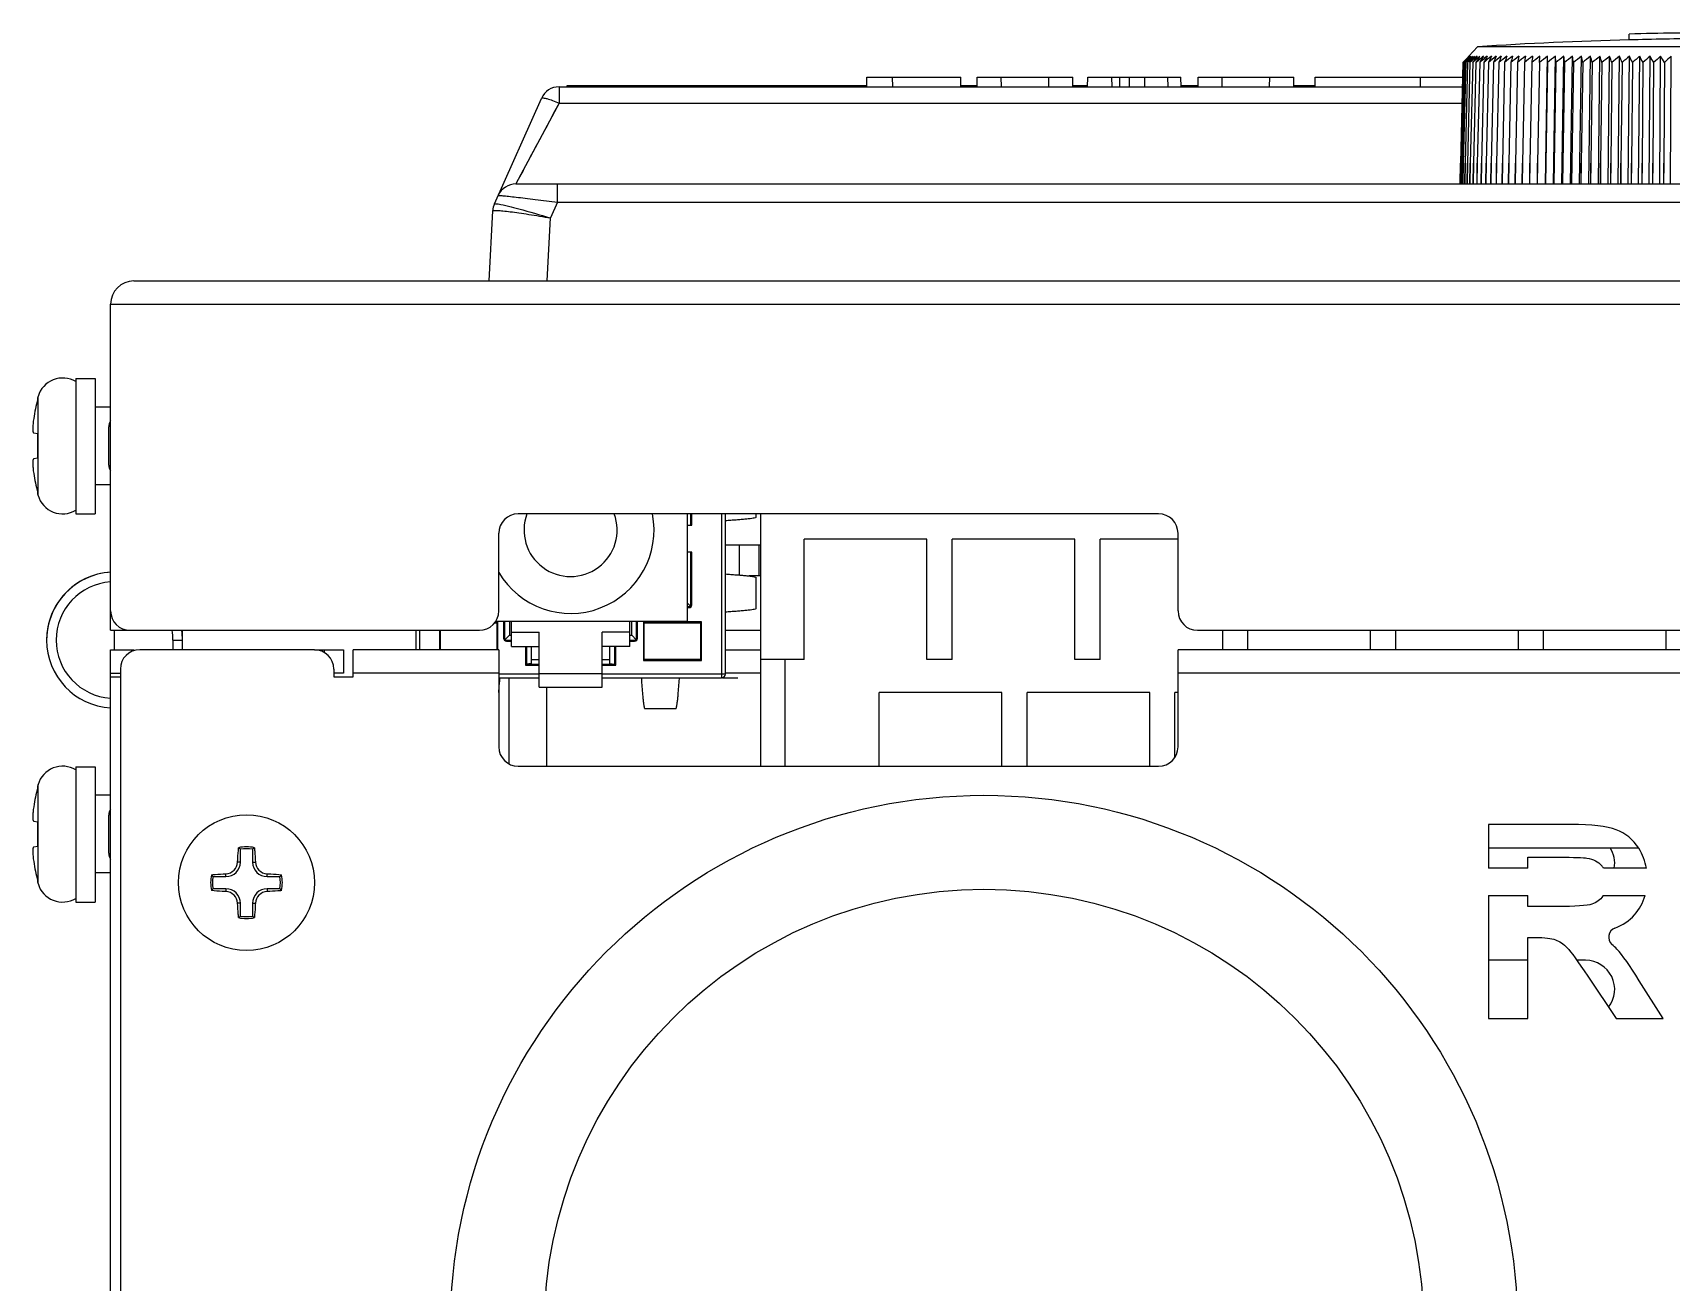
# Model space of a CAD drawing. Extents: x -425 to 6552, y -3049 to 3105.
# Drawn here: x 604.2 to 650.4, y -1782.15 to -1746.93 of the extents above; entities that cross this region are included whole.
import ezdxf

# ---------------------------------------------------------------- set-up
doc = ezdxf.new("R2010")
doc.units = 0
doc.layers.get('0').update_dxf_attribs({"linetype": 'CONTINUOUS'})

msp = doc.modelspace()

# ---------------------------------------------------------------- linework, layer by layer
at = {"color": 7, "linetype": 'CONTINUOUS'}
for p, q in [((649.214, -1747.132), (649.214, -1746.968)), ((644.938, -1747.326), (644.693, -1747.588)), ((659.236, -1747.326), (644.938, -1747.326)), ((644.525, -1747.769), (644.453, -1750.611)), ((644.538, -1747.769), (644.466, -1750.611)), ((644.565, -1747.769), (644.493, -1750.611)), ((644.563, -1747.729), (644.525, -1747.769)), ((644.604, -1747.769), (644.533, -1750.611)), ((644.578, -1747.729), (644.538, -1747.769)), ((644.612, -1747.723), (644.565, -1747.769)), ((644.657, -1747.769), (644.586, -1750.611)), ((644.598, -1747.729), (644.603, -1747.723)), ((644.647, -1747.729), (644.604, -1747.769)), ((644.723, -1747.769), (644.653, -1750.611)), ((644.701, -1747.729), (644.657, -1747.769)), ((644.661, -1747.63), (644.696, -1747.591)), ((644.672, -1747.749), (644.688, -1747.729)), ((644.696, -1747.591), (644.677, -1747.611)), ((644.716, -1747.591), (644.696, -1747.611)), ((644.699, -1747.611), (644.716, -1747.591)), ((644.768, -1747.729), (644.723, -1747.769)), ((644.723, -1747.769), (644.752, -1747.729)), ((644.802, -1747.769), (644.732, -1750.611)), ((644.853, -1747.724), (644.802, -1747.769)), ((644.802, -1747.769), (644.83, -1747.727)), ((644.802, -1747.769), (644.83, -1747.727)), ((644.893, -1747.769), (644.825, -1750.611)), ((644.953, -1747.718), (644.893, -1747.769)), ((644.953, -1747.718), (644.893, -1747.769)), ((644.997, -1747.769), (644.93, -1750.611)), ((644.981, -1747.63), (645.005, -1747.591)), ((645.114, -1747.769), (645.048, -1750.611)), ((645.243, -1747.769), (645.178, -1750.611)), ((645.384, -1747.769), (645.32, -1750.611)), ((645.536, -1747.769), (645.474, -1750.611)), ((645.701, -1747.769), (645.64, -1750.611)), ((645.876, -1747.769), (645.817, -1750.611)), ((646.062, -1747.769), (646.005, -1750.611)), ((646.259, -1747.769), (646.203, -1750.611)), ((646.466, -1747.769), (646.412, -1750.611)), ((646.683, -1747.769), (646.631, -1750.611)), ((646.683, -1747.769), (646.694, -1747.591)), ((646.849, -1751.191), (646.911, -1747.591)), ((646.909, -1747.769), (646.86, -1750.611)), ((646.909, -1747.769), (646.911, -1747.591)), ((647.077, -1751.191), (647.137, -1747.591)), ((647.145, -1747.769), (647.097, -1750.611)), ((647.145, -1747.769), (647.137, -1747.591)), ((647.315, -1751.191), (647.372, -1747.591)), ((647.389, -1747.769), (647.344, -1750.611)), ((647.56, -1751.191), (647.614, -1747.591)), ((647.641, -1747.769), (647.599, -1750.611)), ((647.814, -1751.191), (647.865, -1747.591)), ((647.901, -1747.769), (647.861, -1750.611)), ((648.075, -1751.191), (648.123, -1747.591)), ((648.169, -1747.769), (648.131, -1750.611)), ((648.344, -1751.191), (648.388, -1747.591)), ((648.443, -1747.769), (648.408, -1750.611)), ((648.618, -1751.191), (648.66, -1747.591)), ((648.724, -1747.769), (648.692, -1750.611)), ((648.899, -1751.191), (648.937, -1747.591)), ((649.01, -1747.769), (648.981, -1750.611)), ((649.186, -1751.191), (649.22, -1747.591)), ((649.302, -1747.769), (649.276, -1750.611)), ((649.477, -1751.191), (649.508, -1747.591)), ((649.599, -1747.769), (649.576, -1750.611)), ((649.773, -1751.191), (649.801, -1747.591)), ((649.901, -1747.769), (649.88, -1750.611)), ((650.074, -1751.191), (650.098, -1747.591)), ((650.206, -1747.769), (650.188, -1750.611)), ((650.377, -1751.191), (650.398, -1747.591)), ((619.043, -1748.455), (619.043, -1748.911)), ((619.043, -1748.455), (644.507, -1748.455)), ((619.257, -1748.428), (619.257, -1748.455)), ((627.714, -1748.428), (619.257, -1748.428)), ((627.714, -1748.455), (627.719, -1748.182)), ((627.719, -1748.182), (630.365, -1748.182)), ((628.448, -1748.455), (628.443, -1748.182)), ((630.37, -1748.455), (630.365, -1748.182)), ((630.828, -1748.428), (630.37, -1748.428)), ((630.828, -1748.455), (630.832, -1748.182)), ((630.832, -1748.182), (633.525, -1748.182)), ((631.511, -1748.455), (631.507, -1748.182)), ((632.846, -1748.455), (632.851, -1748.182)), ((633.53, -1748.455), (633.525, -1748.182)), ((633.942, -1748.428), (633.53, -1748.428)), ((633.942, -1748.455), (633.947, -1748.182)), ((633.947, -1748.182), (636.572, -1748.182)), ((634.633, -1748.455), (634.628, -1748.182)), ((634.851, -1748.455), (634.851, -1748.182)), ((635.121, -1748.455), (635.122, -1748.182)), ((635.552, -1748.455), (635.556, -1748.182)), ((636.213, -1748.455), (636.207, -1748.182)), ((636.577, -1748.455), (636.572, -1748.182)), ((637.056, -1748.428), (636.577, -1748.428)), ((637.056, -1748.455), (637.061, -1748.182)), ((637.061, -1748.182), (639.754, -1748.182)), ((637.74, -1748.455), (637.735, -1748.182)), ((639.075, -1748.455), (639.08, -1748.182)), ((639.759, -1748.455), (639.754, -1748.182)), ((640.355, -1748.428), (639.759, -1748.428)), ((640.355, -1748.455), (640.36, -1748.182)), ((640.36, -1748.182), (644.514, -1748.182)), ((643.331, -1748.455), (643.327, -1748.182)), ((617.218, -1751.755), (618.543, -1748.78)), ((619.043, -1748.911), (617.825, -1751.191)), ((619.043, -1748.911), (644.496, -1748.911)), ((644.453, -1750.611), (644.442, -1751.191)), ((644.443, -1751.191), (644.453, -1750.611)), ((644.466, -1750.611), (644.456, -1751.191)), ((644.456, -1751.191), (644.466, -1750.611)), ((644.493, -1750.611), (644.482, -1751.191)), ((644.483, -1751.191), (644.493, -1750.611)), ((644.533, -1750.611), (644.522, -1751.191)), ((644.523, -1751.191), (644.533, -1750.611)), ((644.586, -1750.611), (644.575, -1751.191)), ((644.577, -1751.191), (644.586, -1750.611)), ((644.653, -1750.611), (644.642, -1751.191)), ((644.644, -1751.191), (644.653, -1750.611)), ((644.732, -1750.611), (644.721, -1751.191)), ((644.724, -1751.191), (644.732, -1750.611)), ((644.825, -1750.611), (644.814, -1751.191)), ((644.816, -1751.191), (644.825, -1750.611)), ((644.93, -1750.611), (644.919, -1751.191)), ((644.922, -1751.191), (644.93, -1750.611)), ((645.048, -1750.611), (645.037, -1751.191)), ((645.04, -1751.191), (645.048, -1750.611)), ((645.178, -1750.611), (645.167, -1751.191)), ((645.17, -1751.191), (645.178, -1750.611)), ((645.32, -1750.611), (645.309, -1751.191)), ((645.313, -1751.191), (645.32, -1750.611)), ((645.474, -1750.611), (645.463, -1751.191)), ((645.467, -1751.191), (645.474, -1750.611)), ((645.64, -1750.611), (645.629, -1751.191)), ((645.633, -1751.191), (645.64, -1750.611)), ((645.817, -1750.611), (645.806, -1751.191)), ((645.811, -1751.191), (645.817, -1750.611)), ((646.005, -1750.611), (645.994, -1751.191)), ((645.999, -1751.191), (646.005, -1750.611)), ((646.203, -1750.611), (646.193, -1751.191)), ((646.198, -1751.191), (646.203, -1750.611)), ((646.412, -1750.611), (646.402, -1751.191)), ((646.408, -1751.191), (646.412, -1750.611)), ((646.631, -1750.611), (646.621, -1751.191)), ((646.627, -1751.191), (646.631, -1750.611)), ((646.86, -1750.611), (646.85, -1751.191)), ((646.856, -1751.191), (646.86, -1750.611)), ((647.097, -1750.611), (647.087, -1751.191)), ((647.094, -1751.191), (647.097, -1750.611)), ((647.344, -1750.611), (647.334, -1751.191)), ((647.341, -1751.191), (647.344, -1750.611)), ((647.599, -1750.611), (647.589, -1751.191)), ((647.596, -1751.191), (647.599, -1750.611)), ((647.861, -1750.611), (647.852, -1751.191)), ((647.859, -1751.191), (647.861, -1750.611)), ((648.131, -1750.611), (648.122, -1751.191)), ((648.13, -1751.191), (648.131, -1750.611)), ((648.408, -1750.611), (648.4, -1751.191)), ((648.407, -1751.191), (648.408, -1750.611)), ((648.692, -1750.611), (648.683, -1751.191)), ((648.691, -1751.191), (648.692, -1750.611)), ((648.981, -1750.611), (648.973, -1751.191)), ((648.981, -1751.191), (648.981, -1750.611)), ((649.276, -1750.611), (649.268, -1751.191)), ((649.276, -1751.191), (649.276, -1750.611)), ((649.576, -1750.611), (649.568, -1751.191)), ((649.576, -1751.191), (649.576, -1750.611)), ((649.88, -1750.611), (649.873, -1751.191)), ((649.881, -1751.191), (649.88, -1750.611)), ((650.188, -1750.611), (650.181, -1751.191)), ((650.19, -1751.191), (650.188, -1750.611)), ((617.825, -1751.191), (658.991, -1751.191)), ((617.93, -1750.994), (617.892, -1751.064)), ((618.997, -1751.71), (618.997, -1751.191)), ((618.997, -1751.71), (618.8, -1752.152)), ((618.997, -1751.71), (657.818, -1751.71)), ((617.068, -1753.927), (617.172, -1751.949)), ((617.172, -1751.949), (617.172, -1751.948)), ((618.707, -1753.927), (618.8, -1752.152)), ((607.055, -1753.927), (682.345, -1753.927)), ((606.398, -1763.776), (606.398, -1754.584)), ((606.398, -1754.584), (683.002, -1754.584)), ((605.413, -1756.679), (605.413, -1760.493)), ((605.413, -1756.679), (605.96, -1756.679)), ((605.96, -1756.679), (605.96, -1760.493)), ((604.34, -1757.225), (604.34, -1757.271)), ((604.352, -1759.973), (604.352, -1757.183)), ((606.398, -1757.484), (605.96, -1757.484)), ((606.343, -1759.117), (606.343, -1758.038)), ((604.228, -1758.21), (604.34, -1758.23)), ((604.34, -1758.23), (604.34, -1758.926)), ((604.34, -1758.926), (604.228, -1758.946)), ((604.34, -1759.885), (604.34, -1759.931)), ((606.398, -1759.672), (605.96, -1759.672)), ((605.413, -1760.493), (605.96, -1760.493)), ((635.945, -1760.493), (617.889, -1760.493)), ((622.649, -1760.493), (622.649, -1763.519)), ((622.649, -1760.81), (622.786, -1760.81)), ((622.759, -1760.81), (622.759, -1760.493)), ((622.786, -1760.81), (622.786, -1760.493)), ((623.62, -1760.493), (623.62, -1765.117)), ((623.73, -1765.007), (623.73, -1760.493)), ((624.594, -1760.588), (624.594, -1760.493)), ((624.728, -1767.606), (624.728, -1760.493)), ((617.342, -1763.229), (617.342, -1761.04)), ((623.73, -1761.368), (624.728, -1761.368)), ((624.126, -1762.218), (624.126, -1761.368)), ((624.674, -1761.368), (624.674, -1762.244)), ((625.954, -1764.597), (625.954, -1761.204)), ((629.412, -1761.204), (625.954, -1761.204)), ((629.412, -1764.597), (629.412, -1761.204)), ((630.123, -1764.597), (630.123, -1761.204)), ((633.582, -1761.204), (630.123, -1761.204)), ((633.582, -1764.597), (633.582, -1761.204)), ((634.293, -1764.597), (634.293, -1761.204)), ((636.493, -1761.204), (634.293, -1761.204)), ((636.493, -1763.229), (636.493, -1761.04)), ((622.786, -1761.571), (622.649, -1761.571)), ((622.759, -1763.108), (622.759, -1761.571)), ((622.786, -1763.054), (622.786, -1761.571)), ((624.728, -1762.244), (624.402, -1762.244)), ((624.594, -1763.163), (624.594, -1762.288)), ((622.649, -1762.999), (622.759, -1763.108)), ((622.649, -1763.108), (622.759, -1763.108)), ((622.649, -1763.136), (622.704, -1763.136)), ((617.228, -1763.563), (617.287, -1763.563)), ((617.314, -1763.535), (617.246, -1763.535)), ((617.257, -1763.519), (622.649, -1763.519)), ((617.287, -1763.563), (617.287, -1764.323)), ((617.314, -1764.323), (617.314, -1763.535)), ((617.478, -1763.519), (617.478, -1763.995)), ((617.506, -1763.519), (617.506, -1764.05)), ((617.643, -1763.519), (617.643, -1763.913)), ((617.697, -1764.233), (617.697, -1763.519)), ((621.035, -1764.233), (621.035, -1763.519)), ((621.09, -1763.913), (621.09, -1763.519)), ((621.226, -1764.05), (621.226, -1763.519)), ((621.254, -1763.995), (621.254, -1763.519)), ((621.418, -1763.535), (621.418, -1764.63)), ((623.06, -1763.535), (621.418, -1763.535)), ((621.445, -1764.602), (621.445, -1763.563)), ((621.445, -1763.563), (623.032, -1763.563)), ((623.032, -1763.563), (623.032, -1764.602)), ((623.06, -1764.63), (623.06, -1763.535)), ((606.398, -1763.776), (616.794, -1763.776)), ((606.508, -1764.323), (606.508, -1763.776)), ((608.154, -1764.05), (608.154, -1764.323)), ((608.154, -1764.05), (608.423, -1764.05)), ((608.423, -1764.05), (608.423, -1763.776)), ((608.423, -1764.323), (608.423, -1764.05)), ((615.002, -1763.776), (615.002, -1764.323)), ((615.112, -1764.323), (615.112, -1763.776)), ((615.673, -1763.776), (615.673, -1764.323)), ((615.7, -1764.323), (615.7, -1763.776)), ((617.643, -1763.913), (617.506, -1764.05)), ((617.506, -1764.05), (617.697, -1764.05)), ((617.56, -1764.077), (617.697, -1764.077)), ((617.643, -1763.913), (617.697, -1763.913)), ((617.697, -1763.832), (618.477, -1763.832)), ((618.477, -1765.379), (618.477, -1763.832)), ((620.255, -1765.379), (620.255, -1763.832)), ((621.035, -1763.832), (620.255, -1763.832)), ((621.035, -1763.913), (621.09, -1763.913)), ((621.035, -1764.05), (621.226, -1764.05)), ((621.035, -1764.077), (621.172, -1764.077)), ((621.09, -1763.913), (621.226, -1764.05)), ((623.73, -1763.776), (624.728, -1763.776)), ((637.04, -1763.776), (676.053, -1763.776)), ((637.751, -1764.323), (637.751, -1763.776)), ((638.462, -1764.323), (638.462, -1763.776)), ((641.92, -1764.323), (641.92, -1763.776)), ((642.632, -1764.323), (642.632, -1763.776)), ((646.09, -1764.323), (646.09, -1763.776)), ((646.801, -1764.323), (646.801, -1763.776)), ((650.259, -1764.323), (650.259, -1763.776)), ((606.398, -1822.214), (606.398, -1764.323)), ((606.398, -1764.323), (607.055, -1764.323)), ((607.055, -1764.349), (607.055, -1764.323)), ((612.143, -1764.323), (607.219, -1764.323)), ((612.143, -1764.323), (612.964, -1764.323)), ((612.417, -1764.323), (612.417, -1764.397)), ((612.964, -1764.323), (612.964, -1764.98)), ((613.238, -1765.089), (613.238, -1764.323)), ((617.342, -1764.323), (613.238, -1764.323)), ((617.342, -1764.323), (617.342, -1767.059)), ((617.697, -1764.233), (618.477, -1764.233)), ((618.091, -1764.233), (618.091, -1764.761)), ((618.119, -1764.233), (618.119, -1764.734)), ((618.255, -1764.233), (618.255, -1764.708)), ((618.255, -1764.597), (618.477, -1764.597)), ((621.035, -1764.233), (620.255, -1764.233)), ((620.255, -1764.597), (620.477, -1764.597)), ((620.477, -1764.708), (620.477, -1764.233)), ((620.614, -1764.734), (620.614, -1764.233)), ((620.641, -1764.761), (620.641, -1764.233)), ((621.418, -1764.63), (623.06, -1764.63)), ((623.032, -1764.602), (621.445, -1764.602)), ((623.73, -1764.323), (624.728, -1764.323)), ((625.954, -1764.597), (624.728, -1764.597)), ((625.412, -1767.606), (625.412, -1764.597)), ((630.123, -1764.597), (629.412, -1764.597)), ((634.293, -1764.597), (633.582, -1764.597)), ((636.493, -1767.059), (636.493, -1764.323)), ((676.326, -1764.323), (636.493, -1764.323)), ((606.398, -1764.98), (606.672, -1764.98)), ((606.398, -1765.089), (606.672, -1765.089)), ((606.672, -1764.87), (606.672, -1822.323)), ((612.691, -1764.87), (612.691, -1765.089)), ((612.964, -1764.98), (612.691, -1764.98)), ((612.691, -1765.089), (613.238, -1765.089)), ((617.342, -1764.98), (613.238, -1764.98)), ((618.477, -1765.007), (617.342, -1765.007)), ((618.091, -1764.761), (618.477, -1764.761)), ((618.255, -1764.708), (618.119, -1764.734)), ((618.119, -1764.734), (618.477, -1764.734)), ((618.477, -1764.993), (620.255, -1764.993)), ((620.255, -1764.734), (620.614, -1764.734)), ((620.255, -1764.761), (620.641, -1764.761)), ((623.73, -1765.007), (620.255, -1765.007)), ((620.477, -1764.708), (620.614, -1764.734)), ((624.728, -1764.98), (623.73, -1764.98)), ((676.326, -1764.98), (636.493, -1764.98)), ((617.342, -1765.117), (618.477, -1765.117)), ((617.625, -1765.117), (617.625, -1767.538)), ((618.477, -1765.379), (620.255, -1765.379)), ((618.684, -1765.379), (618.684, -1767.606)), ((620.255, -1765.117), (623.62, -1765.117)), ((628.066, -1767.606), (628.066, -1765.527)), ((631.524, -1765.527), (628.066, -1765.527)), ((631.524, -1767.606), (631.524, -1765.527)), ((632.236, -1767.606), (632.236, -1765.527)), ((635.694, -1765.527), (632.236, -1765.527)), ((635.694, -1767.606), (635.694, -1765.527)), ((636.405, -1767.354), (636.405, -1765.527)), ((636.493, -1765.527), (636.405, -1765.527)), ((621.459, -1765.98), (622.335, -1765.98)), ((605.413, -1767.622), (605.413, -1771.436)), ((605.413, -1767.622), (605.96, -1767.622)), ((605.96, -1767.622), (605.96, -1771.436)), ((617.889, -1767.606), (635.945, -1767.606)), ((604.34, -1768.168), (604.34, -1768.214)), ((604.352, -1770.917), (604.352, -1768.126)), ((606.398, -1768.427), (605.96, -1768.427)), ((604.228, -1769.153), (604.34, -1769.173)), ((604.34, -1769.173), (604.34, -1769.87)), ((606.343, -1770.061), (606.343, -1768.982)), ((645.247, -1769.248), (645.247, -1770.485)), ((647.573, -1769.248), (645.247, -1769.248)), ((604.34, -1769.87), (604.228, -1769.889)), ((610.058, -1770.309), (610.058, -1769.947)), ((610.398, -1769.947), (610.398, -1770.309)), ((645.247, -1769.904), (649.481, -1769.904)), ((646.352, -1770.485), (646.352, -1770.173)), ((646.352, -1770.173), (647.214, -1770.173)), ((606.398, -1770.616), (605.96, -1770.616)), ((609.648, -1770.719), (609.648, -1770.639)), ((610.058, -1770.309), (609.978, -1770.309)), ((610.398, -1770.309), (610.479, -1770.309)), ((610.809, -1770.719), (610.809, -1770.639)), ((646.352, -1770.485), (645.247, -1770.485)), ((649.697, -1770.485), (648.49, -1770.485)), ((604.34, -1770.828), (604.34, -1770.874)), ((609.286, -1770.719), (609.648, -1770.719)), ((609.648, -1771.059), (609.286, -1771.059)), ((609.648, -1771.059), (609.648, -1771.139)), ((610.809, -1770.719), (611.171, -1770.719)), ((610.809, -1771.059), (610.809, -1771.139)), ((611.171, -1771.059), (610.809, -1771.059)), ((605.413, -1771.436), (605.96, -1771.436)), ((610.058, -1771.47), (609.978, -1771.47)), ((610.058, -1771.832), (610.058, -1771.47)), ((610.398, -1771.47), (610.398, -1771.832)), ((610.398, -1771.47), (610.479, -1771.47)), ((645.247, -1771.251), (645.247, -1774.719)), ((645.247, -1771.251), (646.352, -1771.251)), ((646.352, -1771.562), (646.352, -1771.251)), ((647.169, -1771.562), (646.352, -1771.562)), ((648.482, -1771.251), (649.661, -1771.251)), ((646.352, -1774.719), (646.352, -1772.435)), ((646.352, -1772.435), (646.576, -1772.435)), ((646.352, -1773.078), (645.247, -1773.078)), ((647.983, -1773.078), (647.736, -1773.078)), ((648.047, -1773.529), (648.845, -1774.719)), ((650.167, -1774.719), (649.498, -1773.652)), ((645.247, -1774.719), (646.352, -1774.719)), ((648.845, -1774.719), (650.167, -1774.719))]:
    msp.add_line(p, q, dxfattribs=at)
at = {"color": 4, "linetype": 'CONTINUOUS'}
msp.add_line((623.648, -1765.117), (624.083, -1765.117), dxfattribs=at)
at = {"color": 7, "linetype": 'CONTINUOUS'}
for points in [[(619.043, -1748.911), (618.924, -1749.131), (618.81, -1749.345), (618.701, -1749.551), (618.595, -1749.749), (618.495, -1749.937)], [(618.4, -1750.114), (618.312, -1750.279), (618.23, -1750.432)], [(618.088, -1750.697), (618.028, -1750.81), (617.93, -1750.994)], [(617.863, -1751.12), (617.829, -1751.183), (617.825, -1751.191)], [(606.398, -1762.139), (606.325, -1762.144), (606.216, -1762.158), (606.108, -1762.178), (606.001, -1762.204), (605.895, -1762.237), (605.791, -1762.276), (605.688, -1762.32), (605.589, -1762.371), (605.492, -1762.427), (605.398, -1762.489), (605.308, -1762.557), (605.222, -1762.63), (605.141, -1762.708), (605.064, -1762.791), (604.993, -1762.879), (604.926, -1762.971), (604.865, -1763.067), (604.81, -1763.167), (604.761, -1763.27), (604.717, -1763.376), (604.68, -1763.484), (604.649, -1763.594), (604.625, -1763.706), (604.607, -1763.819), (604.596, -1763.934), (604.593, -1764.05)]]:
    msp.add_lwpolyline(points, dxfattribs=at)
for centre, radius in [((631.021, -1783.474), 15.047), ((610.228, -1770.889), 1.915), ((631.021, -1783.474), 12.398)]:
    msp.add_circle(centre, radius, dxfattribs=at)
for centre, radius, start, end in [((652.087, -1856.526), 109.596, 90.15018, 91.50196), ((652.087, -1856.526), 109.434, 91.50422, 93.74561), ((652.087, -1856.526), 109.432, 90.45121, 91.50422), ((662.548, -1764.968), 24.912, 135.8343, 136.212), ((662.806, -1763.853), 24.34, 138.2004, 138.5115), ((662.535, -1765.564), 25.309, 134.8177, 135.196), ((662.835, -1763.136), 23.874, 139.4343, 139.7894), ((662.432, -1766.019), 25.541, 133.8206, 134.2448), ((662.986, -1762.48), 23.543, 140.7732, 141.204), ((662.515, -1766.618), 26.001, 132.9671, 133.4099), ((663.295, -1761.899), 23.388, 142.2844, 142.7091), ((662.594, -1767.167), 26.42, 132.1884, 132.6307), ((663.705, -1761.334), 23.331, 143.9105, 144.3274), ((662.694, -1767.693), 26.831, 131.481, 131.9225), ((664.226, -1760.781), 23.379, 145.6566, 146.0571), ((662.789, -1768.164), 27.194, 130.8412, 131.2656), ((665.427, -1760.585), 24.205, 147.6425, 148.0311), ((662.896, -1768.6), 27.532, 130.266, 130.6706), ((666.076, -1759.933), 24.337, 149.5288, 150.0132), ((663.868, -1770.012), 29.169, 130.1362, 130.3113), ((663.017, -1769.001), 27.848, 129.7527, 130.1378), ((663.441, -1769.719), 28.596, 129.301, 129.86), ((667.239, -1759.473), 25.03, 151.6596, 152.1209), ((663.611, -1770.081), 28.9, 128.9041, 129.4619), ((668.75, -1759.053), 26.075, 153.9231, 154.3572), ((663.788, -1770.4), 29.17, 128.5622, 129.1189), ((670.74, -1758.678), 27.604, 156.3189, 156.7212), ((663.972, -1770.674), 29.402, 128.2737, 128.8295), ((673.417, -1758.354), 29.822, 158.8441, 159.2099), ((664.161, -1770.901), 29.596, 128.0371, 128.5922), ((677.126, -1758.09), 33.077, 161.4934, 161.8178), ((664.356, -1771.08), 29.747, 127.8513, 128.4059), ((682.497, -1757.9), 37.997, 164.2584, 164.5367), ((664.553, -1771.208), 29.855, 127.7155, 128.2697), ((690.805, -1757.807), 45.855, 167.1276, 167.3553), ((664.754, -1771.286), 29.919, 127.6288, 128.1829), ((705.078, -1757.866), 59.679, 170.08618, 170.25938), ((664.957, -1771.313), 29.937, 127.591, 128.1452), ((734.721, -1758.243), 88.874, 173.11641, 173.23182), ((665.161, -1771.288), 29.91, 127.6018, 128.1564), ((665.367, -1771.211), 29.837, 127.6612, 128.2164), ((665.574, -1771.084), 29.719, 127.7697, 128.3257), ((567.842, -1755.278), 79.901, 5.39281, 5.52085), ((665.782, -1770.906), 29.558, 127.9276, 128.4847), ((592.972, -1755.832), 55.26, 8.3901, 8.5765), ((665.992, -1770.679), 29.353, 128.1358, 128.6942), ((605.714, -1756.22), 43.025, 11.3277, 11.5692), ((666.202, -1770.405), 29.108, 128.3952, 128.9551), ((613.363, -1756.568), 35.901, 14.1873, 14.4801), ((666.414, -1770.085), 28.825, 128.7072, 129.2688), ((618.428, -1756.919), 31.378, 16.9534, 17.293), ((666.628, -1769.722), 28.506, 129.0733, 129.6368), ((622.007, -1757.289), 28.362, 19.6132, 19.9949), ((666.844, -1769.318), 28.155, 129.4953, 130.0607), ((624.654, -1757.687), 26.298, 22.1572, 22.576), ((667.064, -1768.875), 27.774, 129.9753, 130.5427), ((626.681, -1758.116), 24.876, 24.5787, 25.0297), ((667.288, -1768.398), 27.369, 130.5155, 131.085), ((628.274, -1758.576), 23.907, 26.8735, 27.3521), ((667.519, -1767.888), 26.942, 131.1188, 131.6904), ((629.555, -1759.065), 23.271, 29.04, 29.5418), ((667.757, -1767.351), 26.501, 131.7881, 132.3616), ((630.604, -1759.583), 22.887, 31.0782, 31.5993), ((668.005, -1766.788), 26.049, 132.5267, 133.102), ((619.043, -1749.002), 0.547, 90, 156.0004), ((617.825, -1751.738), 0.547, 90, 156), ((617.718, -1751.978), 0.547, 156, 177), ((607.055, -1754.584), 0.657, 90, 180), ((605.043, -1757.382), 0.719, 58.9907, 163.9084), ((609.189, -1758.578), 5.034, 163.9084, 164.4105), ((609.249, -1758.577), 5.08, 165.0954, 171.2451), ((606.617, -1758.038), 0.274, 143.2002, 180), ((609.249, -1758.578), 5.08, 188.7549, 194.9046), ((606.617, -1759.117), 0.274, 180, 216.7998), ((609.189, -1758.578), 5.034, 195.5895, 196.0916), ((605.043, -1759.774), 0.719, 196.0916, 301.0093), ((619.366, -1760.947), 2.353, 210.6048, 11.1311), ((617.889, -1761.04), 0.547, 90, 180), ((619.366, -1760.947), 1.313, 159.759, 20.241), ((635.945, -1761.04), 0.547, 0, 90), ((606.508, -1764.05), 1.915, 93.2757, 266.7243), ((606.508, -1764.05), 1.915, 93.2758, 266.7242), ((606.503, -1764.05), 1.641, 93.6551, 266.3449), ((606.945, -1763.229), 0.547, 180, 270), ((616.794, -1763.229), 0.547, 270, 0), ((622.704, -1763.054), 0.0821, 270, 0), ((637.04, -1763.229), 0.547, 180, 270), ((606.505, -1764.05), 1.649, 0.0225, 9.5747), ((606.508, -1764.05), 1.915, 0, 8.2167), ((617.56, -1763.995), 0.0821, 180, 270), ((621.172, -1763.995), 0.0821, 270, 0), ((607.219, -1764.87), 0.547, 90, 180), ((612.143, -1764.87), 0.547, 0, 90), ((623.62, -1765.007), 0.109, 270, 0), ((617.889, -1767.059), 0.547, 180, 270), ((635.945, -1767.059), 0.547, 270, 0), ((605.043, -1768.325), 0.719, 58.9907, 163.9084), ((609.249, -1769.521), 5.08, 165.0954, 171.2451), ((609.189, -1769.521), 5.034, 163.9084, 164.4105), ((606.617, -1768.982), 0.274, 143.2002, 180), ((606.617, -1770.061), 0.274, 180, 216.7998), ((610.228, -1770.889), 1.011, 77.226, 102.774), ((608.064, -1772.334), 3.111, 50.1214, 51.3957), ((610.228, -1770.889), 0.958, 79.7747, 100.2253), ((612.393, -1772.334), 3.111, 128.6043, 129.8786), ((647.983, -1770.342), 0.821, 349.9871, 32.2965), ((609.249, -1769.522), 5.08, 188.7549, 194.9046), ((609.648, -1770.309), 0.41, 270, 0), ((609.632, -1770.293), 0.346, 272.6519, 357.3481), ((610.809, -1770.309), 0.41, 180, 270), ((610.825, -1770.293), 0.346, 182.6519, 267.3481), ((648.008, -1770.778), 0.564, 31.3395, 40.9118), ((609.189, -1769.521), 5.034, 195.5895, 196.0916), ((605.043, -1770.717), 0.719, 196.0916, 301.0093), ((610.228, -1770.889), 1.011, 167.226, 192.774), ((611.673, -1768.725), 3.111, 218.6043, 219.8786), ((611.673, -1773.054), 3.111, 140.1214, 141.3957), ((610.228, -1770.889), 0.958, 169.7747, 190.2253), ((609.648, -1771.47), 0.41, 0, 90), ((610.809, -1771.47), 0.41, 90, 180), ((608.783, -1768.725), 3.111, 320.1214, 321.3957), ((610.228, -1770.889), 0.958, 349.7747, 10.2253), ((608.783, -1773.054), 3.111, 38.6043, 39.8786), ((610.228, -1770.889), 1.011, 347.226, 12.774), ((609.632, -1771.486), 0.346, 2.6519, 87.3481), ((610.825, -1771.486), 0.346, 92.6519, 177.3481), ((648.01, -1770.95), 0.559, 325.8652, 327.4852), ((608.064, -1769.444), 3.111, 308.6043, 309.8786), ((610.228, -1770.889), 1.011, 257.226, 282.774), ((610.228, -1770.889), 0.958, 259.7747, 280.2253), ((612.393, -1769.444), 3.111, 230.1214, 231.3957), ((648.909, -1772.425), 0.274, 111.4985, 228.282), ((647.226, -1774.315), 2.258, 43.3895, 48.3292), ((647.983, -1773.899), 0.821, 322.268, 90)]:
    msp.add_arc(centre, radius, start, end, dxfattribs=at)
for points, knots in [([(618.543, -1748.78), (618.549, -1748.765), (618.62, -1748.768), (618.714, -1748.789), (618.871, -1748.84), (618.982, -1748.885), (619.043, -1748.911)], [0, 0, 0, 0, 0.093203, 0.307092, 0.623174, 1, 1, 1, 1]), ([(617.325, -1751.516), (617.326, -1751.513), (617.342, -1751.516), (617.364, -1751.514), (617.408, -1751.519), (617.464, -1751.524), (617.536, -1751.531), (617.66, -1751.544), (617.844, -1751.565), (618.094, -1751.595), (618.483, -1751.643), (618.788, -1751.682), (618.997, -1751.71)], [0, 0, 0, 0, 0.00559, 0.020866, 0.04578, 0.080063, 0.123273, 0.174934, 0.301084, 0.452967, 0.624338, 1, 1, 1, 1]), ([(617.172, -1751.948), (617.174, -1751.944), (617.189, -1751.94), (617.231, -1751.936), (617.326, -1751.94), (617.476, -1751.953), (617.678, -1751.976), (617.92, -1752.009), (618.299, -1752.066), (618.596, -1752.115), (618.8, -1752.152)], [0, 0, 0, 0, 0.007759, 0.023896, 0.082979, 0.176381, 0.300667, 0.451137, 0.622108, 1, 1, 1, 1]), ([(617.218, -1751.755), (617.222, -1751.746), (617.269, -1751.752), (617.297, -1751.753), (617.321, -1751.757)], [0, 0, 0, 0, 0.282913, 1, 1, 1, 1]), ([(617.321, -1751.757), (617.518, -1751.789), (618.012, -1751.922), (618.503, -1752.061), (618.8, -1752.151)], [0, 0, 0, 0, 0.390518, 1, 1, 1, 1]), ([(604.228, -1757.804), (604.22, -1757.855), (604.209, -1757.949), (604.202, -1758.061), (604.204, -1758.134), (604.207, -1758.168), (604.212, -1758.189), (604.217, -1758.201), (604.224, -1758.209), (604.228, -1758.21)], [0, 0, 0, 0, 0.372931, 0.689015, 0.811101, 0.903602, 0.938197, 0.965164, 1, 1, 1, 1]), ([(604.228, -1758.946), (604.224, -1758.947), (604.217, -1758.954), (604.212, -1758.967), (604.207, -1758.987), (604.204, -1759.021), (604.202, -1759.095), (604.209, -1759.207), (604.22, -1759.301), (604.228, -1759.352)], [0, 0, 0, 0, 0.03483, 0.06179, 0.096375, 0.188851, 0.310911, 0.626984, 1, 1, 1, 1]), ([(624.594, -1760.588), (624.594, -1760.591), (624.587, -1760.598), (624.562, -1760.607), (624.506, -1760.619), (624.418, -1760.63), (624.305, -1760.643), (624.174, -1760.655), (624.031, -1760.666), (623.881, -1760.678), (623.78, -1760.685), (623.73, -1760.689)], [0, 0, 0, 0, 0.009618, 0.027875, 0.095486, 0.200496, 0.333578, 0.486438, 0.652474, 0.825629, 1, 1, 1, 1]), ([(623.73, -1762.186), (623.78, -1762.19), (623.881, -1762.198), (624.031, -1762.21), (624.174, -1762.221), (624.305, -1762.233), (624.418, -1762.245), (624.506, -1762.257), (624.562, -1762.269), (624.587, -1762.278), (624.594, -1762.285), (624.594, -1762.288)], [0, 0, 0, 0, 0.174375, 0.347533, 0.513566, 0.666426, 0.799506, 0.904514, 0.972124, 0.990376, 1, 1, 1, 1]), ([(624.594, -1763.163), (624.594, -1763.166), (624.587, -1763.172), (624.562, -1763.182), (624.506, -1763.193), (624.418, -1763.205), (624.305, -1763.217), (624.174, -1763.229), (624.031, -1763.241), (623.881, -1763.252), (623.78, -1763.26), (623.73, -1763.264)], [0, 0, 0, 0, 0.009618, 0.027874, 0.095485, 0.200494, 0.333575, 0.486434, 0.652467, 0.825625, 1, 1, 1, 1]), ([(617.342, -1765.531), (617.344, -1765.497), (617.356, -1765.359), (617.366, -1765.221), (617.374, -1765.117)], [0, 0, 0, 0, 0.242614, 1, 1, 1, 1]), ([(621.358, -1765.117), (621.362, -1765.167), (621.37, -1765.268), (621.381, -1765.417), (621.393, -1765.56), (621.405, -1765.691), (621.417, -1765.804), (621.429, -1765.893), (621.44, -1765.948), (621.449, -1765.974), (621.456, -1765.98), (621.459, -1765.98)], [0, 0, 0, 0, 0.174238, 0.347141, 0.512927, 0.665715, 0.798734, 0.9039, 0.972213, 0.990446, 1, 1, 1, 1]), ([(622.335, -1765.98), (622.337, -1765.98), (622.344, -1765.974), (622.353, -1765.948), (622.365, -1765.893), (622.377, -1765.804), (622.389, -1765.691), (622.401, -1765.56), (622.412, -1765.417), (622.424, -1765.268), (622.432, -1765.167), (622.435, -1765.117)], [0, 0, 0, 0, 0.009555, 0.027783, 0.0961, 0.201266, 0.334286, 0.487074, 0.65286, 0.825762, 1, 1, 1, 1]), ([(604.228, -1768.747), (604.22, -1768.798), (604.209, -1768.893), (604.202, -1769.004), (604.204, -1769.078), (604.207, -1769.112), (604.212, -1769.133), (604.217, -1769.145), (604.224, -1769.152), (604.228, -1769.153)], [0, 0, 0, 0, 0.372931, 0.689015, 0.811101, 0.903602, 0.938197, 0.965164, 1, 1, 1, 1]), ([(604.228, -1769.889), (604.224, -1769.89), (604.217, -1769.898), (604.212, -1769.91), (604.207, -1769.931), (604.204, -1769.965), (604.202, -1770.038), (604.209, -1770.15), (604.22, -1770.244), (604.228, -1770.295)], [0, 0, 0, 0, 0.03483, 0.06179, 0.096375, 0.188851, 0.310911, 0.626984, 1, 1, 1, 1]), ([(609.978, -1770.309), (609.98, -1770.274), (609.987, -1770.139), (609.996, -1770.004), (610.005, -1769.903)], [0, 0, 0, 0, 0.256442, 1, 1, 1, 1]), ([(610.452, -1769.903), (610.455, -1769.936), (610.466, -1770.071), (610.474, -1770.206), (610.479, -1770.309)], [0, 0, 0, 0, 0.242992, 1, 1, 1, 1]), ([(609.242, -1770.666), (609.275, -1770.663), (609.41, -1770.652), (609.546, -1770.644), (609.648, -1770.639)], [0, 0, 0, 0, 0.242992, 1, 1, 1, 1]), ([(610.809, -1770.639), (610.843, -1770.641), (610.979, -1770.648), (611.114, -1770.657), (611.214, -1770.666)], [0, 0, 0, 0, 0.256444, 1, 1, 1, 1]), ([(609.648, -1771.139), (609.613, -1771.138), (609.478, -1771.131), (609.343, -1771.121), (609.242, -1771.113)], [0, 0, 0, 0, 0.256444, 1, 1, 1, 1]), ([(611.214, -1771.113), (611.182, -1771.116), (611.047, -1771.127), (610.911, -1771.135), (610.809, -1771.139)], [0, 0, 0, 0, 0.242992, 1, 1, 1, 1]), ([(610.005, -1771.875), (610.002, -1771.842), (609.991, -1771.707), (609.983, -1771.572), (609.978, -1771.47)], [0, 0, 0, 0, 0.242992, 1, 1, 1, 1]), ([(610.479, -1771.47), (610.477, -1771.504), (610.47, -1771.64), (610.461, -1771.775), (610.452, -1771.875)], [0, 0, 0, 0, 0.256442, 1, 1, 1, 1])]:
    msp.add_open_spline(points, degree=3, knots=knots, dxfattribs=at)
for points in [[(617.218, -1751.755), (617.191, -1751.815), (617.175, -1751.882), (617.172, -1751.948)], [(648.845, -1769.397), (648.58, -1769.3), (648.155, -1769.248), (647.573, -1769.248)], [(649.481, -1769.921), (649.323, -1769.669), (649.11, -1769.494), (648.845, -1769.397)], [(647.214, -1770.173), (647.662, -1770.173), (647.931, -1770.181), (648.02, -1770.194)], [(649.697, -1770.485), (649.662, -1770.281), (649.59, -1770.093), (649.481, -1769.921)], [(648.02, -1770.194), (648.2, -1770.222), (648.338, -1770.296), (648.435, -1770.408)], [(648.162, -1771.494), (648.028, -1771.539), (647.699, -1771.562), (647.169, -1771.562)], [(648.473, -1771.264), (648.397, -1771.375), (648.293, -1771.45), (648.162, -1771.494)], [(649.359, -1771.8), (649.501, -1771.642), (649.602, -1771.459), (649.661, -1771.251)], [(648.809, -1772.17), (649.033, -1772.082), (649.217, -1771.958), (649.359, -1771.8)], [(646.576, -1772.435), (646.83, -1772.435), (647.013, -1772.458), (647.132, -1772.499)], [(647.132, -1772.499), (647.248, -1772.54), (647.36, -1772.614), (647.464, -1772.726)], [(647.464, -1772.726), (647.569, -1772.838), (647.762, -1773.104), (648.047, -1773.529)], [(649.498, -1773.652), (649.233, -1773.226), (649.024, -1772.932), (648.867, -1772.764)]]:
    msp.add_open_spline(points, degree=3, dxfattribs=at)

doc.saveas('drawing.dxf')
